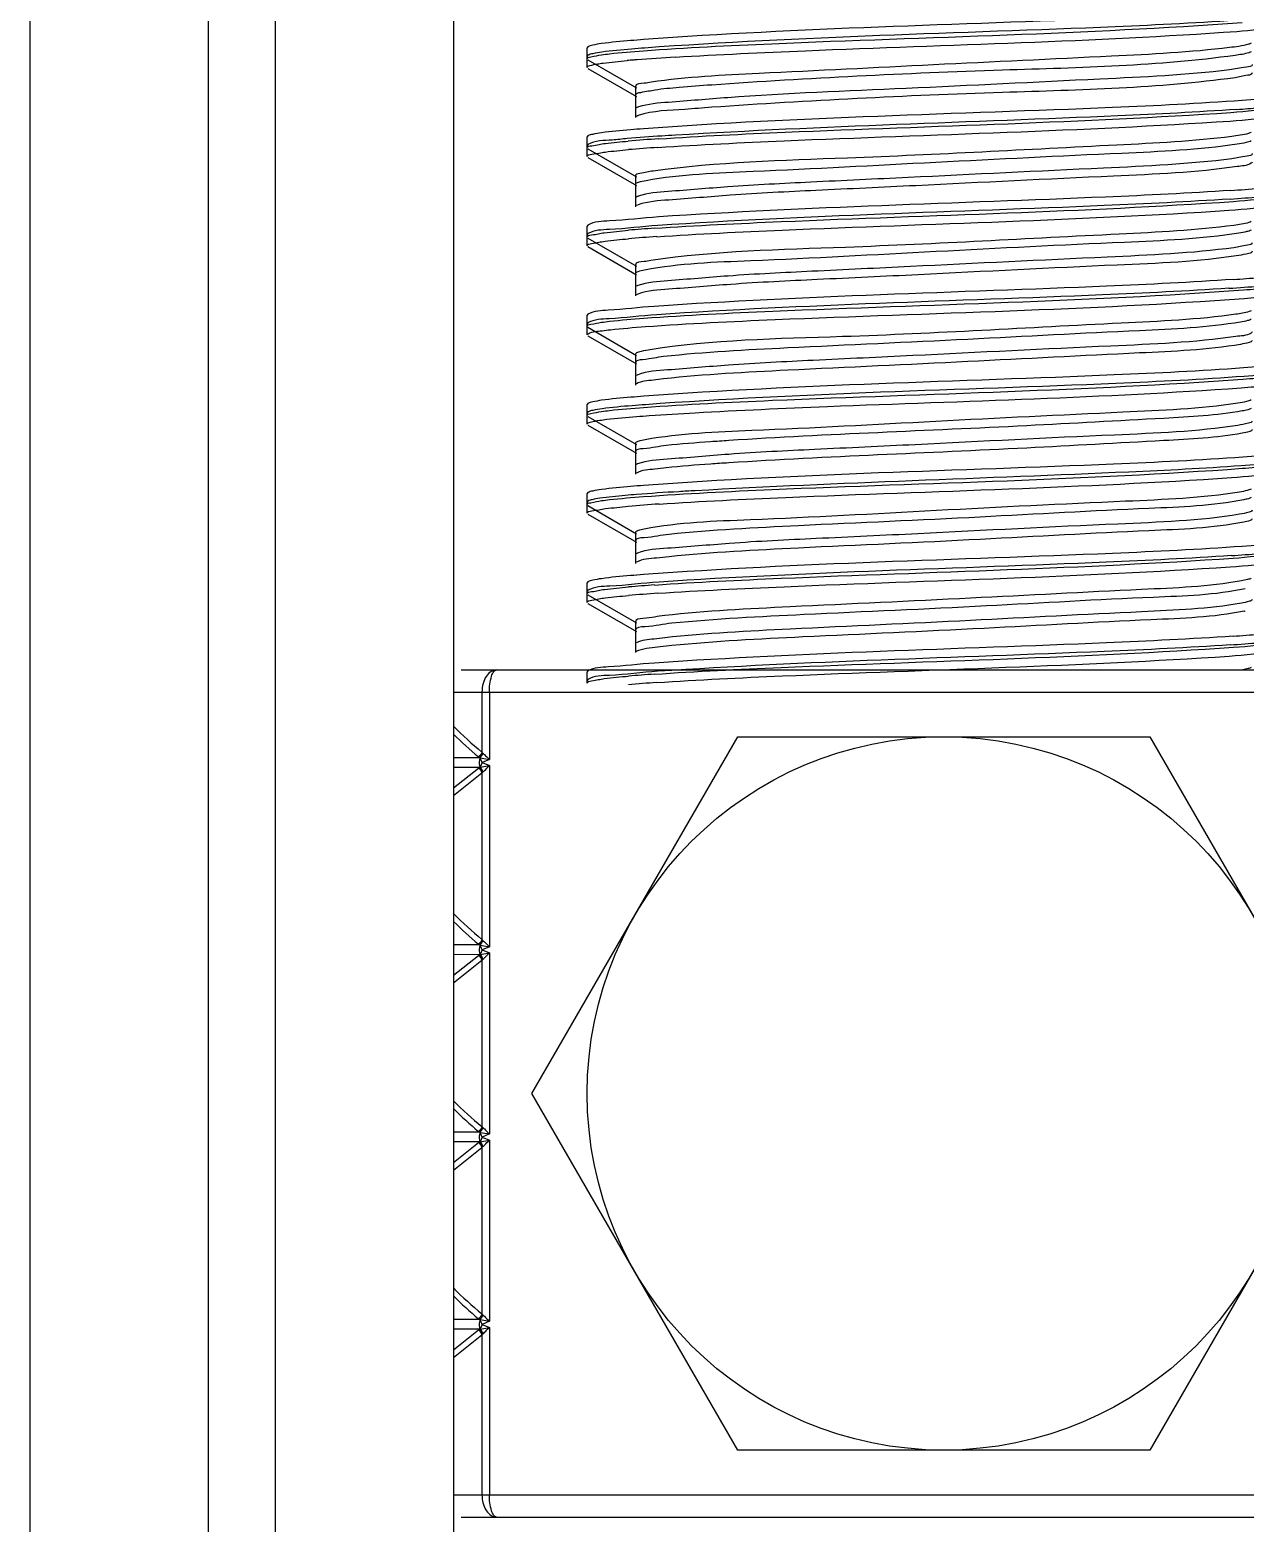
# Model space of a CAD drawing. Extents: x 27938 to 1507990, y 110129 to 923079.
# Drawn here: x 461348 to 461672.6, y 345674 to 346072.8 of the extents above; entities that cross this region are included whole.
import ezdxf

# ---------------------------------------------------------------- set-up
doc = ezdxf.new("R2010")
doc.units = 0
doc.header["$LTSCALE"] = 1000
doc.header["$MEASUREMENT"] = 0

msp = doc.modelspace()

# ---------------------------------------------------------------- linework, layer by layer
at = {"linetype": 'Continuous'}
for p, q in [((461347.99, 346328.15), (461347.99, 341587.12)), ((461395.62, 346328.15), (461395.62, 341587.12)), ((461413.48, 346328.15), (461413.48, 341587.12)), ((461461.1, 346328.15), (461461.1, 341587.12)), ((461497.05, 346068.31), (461496.82, 346068.05)), ((461496.82, 346065.07), (461496.82, 346068.05)), ((461496.82, 346065.07), (461496.82, 346068.05)), ((461497.05, 346066.03), (461496.82, 346065.77)), ((461496.82, 346062.79), (461496.82, 346065.77)), ((461496.82, 346062.79), (461496.82, 346065.77)), ((461497.05, 346064.81), (461509.97, 346057.33)), ((461497.05, 346062.53), (461509.97, 346055.05)), ((461509.71, 346057.63), (461509.71, 346051.68)), ((461509.71, 346055.35), (461509.71, 346049.4)), ((461497.05, 346044.5), (461496.82, 346044.23)), ((461496.82, 346041.26), (461496.82, 346044.23)), ((461496.82, 346041.26), (461496.82, 346044.23)), ((461497.05, 346042.22), (461496.82, 346041.96)), ((461496.82, 346038.98), (461496.82, 346041.96)), ((461496.82, 346038.98), (461496.82, 346041.96)), ((461497.05, 346041), (461509.97, 346033.52)), ((461497.05, 346038.72), (461509.97, 346031.24)), ((461509.71, 346033.82), (461509.71, 346027.86)), ((461509.71, 346031.54), (461509.71, 346025.58)), ((461510.44, 346026.09), (461509.97, 346025.89)), ((461497.05, 346020.68), (461496.82, 346020.42)), ((461496.82, 346017.45), (461496.82, 346020.42)), ((461496.82, 346017.45), (461496.82, 346020.42)), ((461497.05, 346018.4), (461496.82, 346018.14)), ((461496.82, 346015.17), (461496.82, 346018.14)), ((461496.82, 346015.17), (461496.82, 346018.14)), ((461497.05, 346017.18), (461509.97, 346009.7)), ((461497.05, 346014.91), (461509.97, 346007.42)), ((461509.71, 346010), (461509.71, 346004.05)), ((461509.71, 346007.73), (461509.71, 346001.77)), ((461510.4, 346004.54), (461509.97, 346004.35)), ((461510.39, 346002.26), (461509.97, 346002.07)), ((461497.05, 345996.87), (461496.82, 345996.61)), ((461496.82, 345993.63), (461496.82, 345996.61)), ((461496.82, 345993.63), (461496.82, 345996.61)), ((461497.05, 345994.59), (461496.82, 345994.33)), ((461496.82, 345991.35), (461496.82, 345994.33)), ((461496.82, 345991.35), (461496.82, 345994.33)), ((461497.05, 345993.37), (461509.97, 345985.89)), ((461497.05, 345991.09), (461509.97, 345983.61)), ((461509.71, 345986.19), (461509.71, 345980.24)), ((461509.71, 345983.91), (461509.71, 345977.96)), ((461510.35, 345980.71), (461509.97, 345980.54)), ((461497.05, 345973.06), (461496.82, 345972.8)), ((461496.82, 345969.82), (461496.82, 345972.8)), ((461496.82, 345969.82), (461496.82, 345972.8)), ((461497.05, 345970.78), (461496.82, 345970.52)), ((461496.82, 345967.54), (461496.82, 345970.52)), ((461496.82, 345967.54), (461496.82, 345970.52)), ((461497.05, 345969.56), (461509.97, 345962.08)), ((461497.05, 345967.28), (461509.97, 345959.8)), ((461509.71, 345962.38), (461509.71, 345956.43)), ((461509.71, 345960.1), (461509.71, 345954.15)), ((461510.31, 345956.88), (461509.97, 345956.73)), ((461497.05, 345949.24), (461496.82, 345948.98)), ((461496.82, 345946.01), (461496.82, 345948.98)), ((461496.82, 345946.01), (461496.82, 345948.98)), ((461497.05, 345946.97), (461496.82, 345946.7)), ((461496.82, 345943.73), (461496.82, 345946.7)), ((461496.82, 345943.73), (461496.82, 345946.7)), ((461497.05, 345945.75), (461509.97, 345938.26)), ((461497.05, 345943.47), (461509.97, 345935.99)), ((461509.71, 345938.57), (461509.71, 345932.61)), ((461509.71, 345936.29), (461509.71, 345930.33)), ((461510.28, 345933.06), (461509.97, 345932.91)), ((461497.05, 345925.43), (461496.82, 345925.17)), ((461496.82, 345922.19), (461496.82, 345925.17)), ((461496.82, 345922.19), (461496.82, 345925.17)), ((461497.05, 345923.15), (461496.82, 345922.89)), ((461496.82, 345919.92), (461496.82, 345922.89)), ((461496.82, 345919.92), (461496.82, 345922.89)), ((461497.05, 345921.93), (461509.97, 345914.45)), ((461497.05, 345919.65), (461509.97, 345912.17)), ((461509.71, 345914.75), (461509.71, 345908.8)), ((461509.71, 345912.47), (461509.71, 345906.52)), ((461463.19, 345901.89), (461720.96, 345901.89)), ((461497.05, 345901.62), (461496.82, 345901.36)), ((461496.82, 345898.38), (461496.82, 345901.36)), ((461496.82, 345898.38), (461496.82, 345901.36)), ((461497.05, 345899.34), (461496.82, 345899.08)), ((461461.1, 345895.94), (461723.05, 345895.94)), ((461468.73, 345895.94), (461468.73, 345879.94)), ((461470.71, 345895.94), (461470.71, 345877.98)), ((461482.09, 345788.78), (461537.08, 345884.03)), ((461537.08, 345884.03), (461647.07, 345884.03)), ((461647.07, 345884.03), (461702.06, 345788.78)), ((461468.9, 345879.75), (461468.73, 345879.94)), ((461468.97, 345879.68), (461468.9, 345879.75)), ((461468.1, 345878.45), (461461.1, 345878.45)), ((461468.06, 345875.84), (461461.1, 345875.86)), ((461461.1, 345870.36), (461467.82, 345875.67)), ((461468.06, 345875.84), (461468.22, 345875.87)), ((461468.22, 345878.42), (461468.1, 345878.45)), ((461468.22, 345875.87), (461468.26, 345875.89)), ((461468.26, 345878.4), (461470.71, 345877.98)), ((461468.81, 345877.15), (461468.26, 345875.89)), ((461468.26, 345875.89), (461470.71, 345876.32)), ((461470.71, 345877.98), (461468.81, 345877.15)), ((461468.81, 345877.15), (461470.71, 345876.32)), ((461470.71, 345876.32), (461470.71, 345827.97)), ((461461.1, 345868.33), (461468.73, 345874.36)), ((461468.73, 345874.36), (461468.87, 345874.52)), ((461468.73, 345874.36), (461468.73, 345829.93)), ((461468.87, 345874.52), (461468.95, 345874.6)), ((461468.95, 345874.6), (461469, 345874.64)), ((461468.1, 345828.44), (461461.1, 345828.44)), ((461468.22, 345828.41), (461468.1, 345828.44)), ((461468.26, 345828.39), (461470.71, 345827.97)), ((461468.9, 345829.74), (461468.73, 345829.93)), ((461470.71, 345827.97), (461468.81, 345827.14)), ((461468.97, 345829.67), (461468.9, 345829.74)), ((461468.06, 345825.83), (461461.1, 345825.85)), ((461461.1, 345820.36), (461467.82, 345825.66)), ((461461.1, 345818.32), (461468.73, 345824.35)), ((461468.06, 345825.83), (461468.22, 345825.86)), ((461468.22, 345825.86), (461468.26, 345825.89)), ((461468.81, 345827.14), (461468.26, 345825.89)), ((461468.26, 345825.89), (461470.71, 345826.31)), ((461468.73, 345824.35), (461468.87, 345824.52)), ((461468.73, 345824.35), (461468.73, 345779.92)), ((461468.81, 345827.14), (461470.71, 345826.31)), ((461468.87, 345824.52), (461468.95, 345824.59)), ((461468.95, 345824.59), (461469, 345824.63)), ((461470.71, 345826.31), (461470.71, 345777.97)), ((461537.08, 345693.53), (461482.09, 345788.78)), ((461702.06, 345788.78), (461647.07, 345693.53)), ((461468.9, 345779.73), (461468.73, 345779.92)), ((461468.97, 345779.66), (461468.9, 345779.73)), ((461468.1, 345778.43), (461461.1, 345778.43)), ((461468.06, 345775.82), (461461.1, 345775.84)), ((461461.1, 345770.35), (461467.82, 345775.66)), ((461468.06, 345775.82), (461468.22, 345775.86)), ((461468.22, 345778.4), (461468.1, 345778.43)), ((461468.22, 345775.86), (461468.26, 345775.88)), ((461468.26, 345778.39), (461470.71, 345777.97)), ((461468.81, 345777.13), (461468.26, 345775.88)), ((461468.26, 345775.88), (461470.71, 345776.3)), ((461470.71, 345777.97), (461468.81, 345777.13)), ((461468.81, 345777.13), (461470.71, 345776.3)), ((461470.71, 345776.3), (461470.71, 345727.96)), ((461461.1, 345768.31), (461468.73, 345774.35)), ((461468.73, 345774.35), (461468.87, 345774.51)), ((461468.73, 345774.35), (461468.73, 345729.92)), ((461468.87, 345774.51), (461468.95, 345774.58)), ((461468.95, 345774.58), (461469, 345774.63)), ((461468.1, 345728.43), (461461.1, 345728.43)), ((461468.22, 345728.4), (461468.1, 345728.43)), ((461468.26, 345728.38), (461470.71, 345727.96)), ((461468.9, 345729.73), (461468.73, 345729.92)), ((461470.71, 345727.96), (461468.81, 345727.12)), ((461468.97, 345729.66), (461468.9, 345729.73)), ((461468.06, 345725.81), (461461.1, 345725.84)), ((461461.1, 345720.34), (461467.82, 345725.65)), ((461461.1, 345718.31), (461468.73, 345724.34)), ((461468.06, 345725.81), (461468.22, 345725.85)), ((461468.22, 345725.85), (461468.26, 345725.87)), ((461468.81, 345727.12), (461468.26, 345725.87)), ((461468.26, 345725.87), (461470.71, 345726.3)), ((461468.73, 345724.34), (461468.87, 345724.5)), ((461468.73, 345724.34), (461468.73, 345681.62)), ((461468.81, 345727.12), (461470.71, 345726.3)), ((461468.87, 345724.5), (461468.95, 345724.58)), ((461468.95, 345724.58), (461469, 345724.62)), ((461470.71, 345726.3), (461470.71, 345681.62)), ((461647.07, 345693.53), (461537.08, 345693.53)), ((461461.1, 345681.62), (461723.05, 345681.62)), ((461463.19, 345675.67), (461720.96, 345675.67))]:
    msp.add_line(p, q, dxfattribs=at)
msp.add_circle((461592.08, 345788.78), 95.25, dxfattribs=at)
for centre, radius, start, end in [((461532.88, 345770.66), 295.04, 94.6411, 94.9251), ((461537.32, 345716.14), 349.74, 94.4537, 94.6434), ((461555.13, 345478.17), 588.37, 93.38519, 94.38326), ((461643.29, 346443.68), 393.05, 273.9462, 274.8034), ((461543.69, 345615.83), 428.77, 93.7117, 94.7991), ((461543.42, 345616.95), 425.36, 93.7331, 94.7996), ((461640.89, 346450.02), 423.29, 273.7455, 274.8005), ((461641.17, 346448.81), 419.79, 273.7678, 274.801), ((461542.09, 345612.24), 408.49, 93.8394, 94.8036), ((461543, 345598.45), 420.04, 93.7667, 94.8004), ((461642.1, 346413.27), 408.03, 273.8422, 274.8038), ((461640.49, 346431.24), 428.35, 273.7137, 274.7998), ((461543.84, 345516.44), 430.63, 93.7001, 94.7988), ((461641.33, 346349.28), 417.79, 273.7805, 274.8013), ((461542.19, 345515.78), 409.7, 93.8313, 94.8034), ((461543.44, 345497.71), 425.53, 93.732, 94.7995), ((461668.17, 345937.89), 20.74, 281.4024, 282.1895), ((461641.99, 346319.34), 409.36, 273.8319, 274.8049), ((461640.9, 346330.78), 423.12, 273.7466, 274.8005), ((461542.09, 345493.12), 408.54, 93.839, 94.8036), ((461543.02, 345479.2), 420.21, 93.7656, 94.8004), ((461534.66, 345960.39), 104.01, 224.9882, 230.6634), ((461535.15, 345959.43), 105.17, 225.2411, 230.1872), ((461469, 345880.06), 1.85, 230.2237, 240.9585), ((461468.97, 345874.21), 1.86, 119.1442, 128.3025), ((461534.66, 345910.38), 104.01, 224.9882, 230.6634), ((461535.15, 345909.42), 105.17, 225.2411, 230.1872), ((461469, 345830.06), 1.85, 230.2237, 240.9585), ((461468.97, 345824.2), 1.86, 119.1442, 128.3025), ((461534.66, 345860.37), 104.01, 224.9882, 230.6634), ((461535.15, 345859.41), 105.17, 225.2411, 230.1872), ((461469, 345780.05), 1.85, 230.2237, 240.9585), ((461468.97, 345774.19), 1.86, 119.1442, 128.3025), ((461534.66, 345810.37), 104.01, 224.9882, 230.6634), ((461535.15, 345809.4), 105.17, 225.2411, 230.1872), ((461469, 345730.04), 1.85, 230.2237, 240.9585), ((461468.97, 345724.19), 1.86, 119.1442, 128.3025)]:
    msp.add_arc(centre, radius, start, end, dxfattribs=at)
for points, knots in [([(461511.84, 346067.23), (461523.26, 346068.07), (461576.57, 346070.67), (461629.96, 346071.74), (461671.77, 346074.78)], [0, 0, 0, 0, 0.214461, 1, 1, 1, 1]), ([(461671.97, 346077.77), (461660.47, 346076.93), (461607.11, 346074.33), (461553.68, 346073.29), (461511.91, 346070.21)], [0, 0, 0, 0, 0.215909, 1, 1, 1, 1]), ([(461672.25, 346075.51), (461660.8, 346074.67), (461607.44, 346072.07), (461554.01, 346071.01), (461512.18, 346067.95)], [0, 0, 0, 0, 0.214858, 1, 1, 1, 1]), ([(461520.39, 346065.52), (461531.98, 346066.22), (461581.96, 346068.55), (461632, 346069.72), (461670.34, 346072.4)], [0, 0, 0, 0, 0.231984, 1, 1, 1, 1]), ([(461670.34, 346072.4), (461674.21, 346072.67), (461679.66, 346073.42), (461685.58, 346073.57), (461687.1, 346074.44)], [0, 0, 0, 0, 0.689218, 1, 1, 1, 1]), ([(461500.67, 346069.13), (461499.88, 346069.02), (461498.67, 346068.81), (461497.43, 346068.53), (461497.05, 346068.31)], [0, 0, 0, 0, 0.64291, 1, 1, 1, 1]), ([(461500.76, 346066.86), (461499.95, 346066.75), (461498.71, 346066.53), (461497.44, 346066.26), (461497.05, 346066.03)], [0, 0, 0, 0, 0.643866, 1, 1, 1, 1]), ([(461500.65, 346066.15), (461501.36, 346066.25), (461505.08, 346066.71), (461508.82, 346067.01), (461511.84, 346067.23)], [0, 0, 0, 0, 0.191269, 1, 1, 1, 1]), ([(461511.91, 346070.21), (461510.75, 346070.12), (461507, 346069.83), (461503.25, 346069.49), (461500.67, 346069.13)], [0, 0, 0, 0, 0.307541, 1, 1, 1, 1]), ([(461512.18, 346067.95), (461511.01, 346067.87), (461507.2, 346067.57), (461503.38, 346067.23), (461500.76, 346066.86)], [0, 0, 0, 0, 0.307247, 1, 1, 1, 1]), ([(461668.36, 346068.07), (461657.92, 346066.8), (461631.53, 346065.49), (461589.64, 346063.5), (461548.65, 346061.4), (461523.43, 346060.24), (461513.88, 346058.84)], [0, 0, 0, 0, 0.203871, 0.511633, 0.812997, 1, 1, 1, 1]), ([(461674.18, 346069.23), (461673.95, 346069.1), (461672.04, 346068.49), (461670.06, 346068.28), (461668.36, 346068.07)], [0, 0, 0, 0, 0.134595, 1, 1, 1, 1]), ([(461674.18, 346066.96), (461673.99, 346066.85), (461672.59, 346066.35), (461671.11, 346066.16), (461669.86, 346065.99)], [0, 0, 0, 0, 0.14301, 1, 1, 1, 1]), ([(461496.82, 346065.07), (461496.82, 346065.44), (461498.7, 346065.76), (461499.69, 346066.01), (461500.65, 346066.15)], [0, 0, 0, 0, 0.274663, 1, 1, 1, 1]), ([(461496.82, 346062.79), (461496.82, 346063.07), (461498.11, 346063.41), (461498.86, 346063.59), (461499.55, 346063.7)], [0, 0, 0, 0, 0.282211, 1, 1, 1, 1]), ([(461499.55, 346063.7), (461500.05, 346063.79), (461502.71, 346064.17), (461505.39, 346064.42), (461507.55, 346064.61)], [0, 0, 0, 0, 0.190526, 1, 1, 1, 1]), ([(461669.86, 346065.99), (461649.32, 346063.11), (461602.52, 346062.21), (461555.96, 346059.88), (461530.09, 346058.08)], [0, 0, 0, 0, 0.444316, 1, 1, 1, 1]), ([(461674.44, 346063.58), (461674.44, 346063.02), (461671.38, 346062.73), (461669.88, 346062.3), (461668.36, 346062.12)], [0, 0, 0, 0, 0.270092, 1, 1, 1, 1]), ([(461513.88, 346058.84), (461513.27, 346058.75), (461512.1, 346058.42), (461509.72, 346058.47), (461509.71, 346057.63)], [0, 0, 0, 0, 0.421419, 1, 1, 1, 1]), ([(461668.36, 346062.12), (461656.89, 346060.72), (461628.03, 346059.41), (461583.4, 346057.12), (461544.88, 346055.65), (461521.18, 346053.62), (461513.1, 346053.05), (461510.53, 346052.21)], [0, 0, 0, 0, 0.21928, 0.546995, 0.848437, 0.948667, 1, 1, 1, 1]), ([(461669.86, 346060.03), (461649.32, 346057.16), (461602.52, 346056.26), (461555.96, 346053.93), (461530.09, 346052.12)], [0, 0, 0, 0, 0.444316, 1, 1, 1, 1]), ([(461674.44, 346061.3), (461674.44, 346060.86), (461672.19, 346060.5), (461671.01, 346060.2), (461669.86, 346060.03)], [0, 0, 0, 0, 0.274738, 1, 1, 1, 1]), ([(461530.09, 346058.08), (461527.2, 346057.87), (461522.28, 346057.47), (461515.51, 346056.91), (461512.31, 346056.19), (461509.71, 346055.85), (461509.71, 346055.35)], [0, 0, 0, 0, 0.421295, 0.734581, 0.927904, 1, 1, 1, 1]), ([(461683.35, 346055.04), (461682.61, 346054.94), (461678.76, 346054.47), (461674.9, 346054.17), (461671.77, 346053.94)], [0, 0, 0, 0, 0.191495, 1, 1, 1, 1]), ([(461510.53, 346052.21), (461510.42, 346052.18), (461510.24, 346052.11), (461510.05, 346052.02), (461509.98, 346051.98)], [0, 0, 0, 0, 0.558418, 1, 1, 1, 1]), ([(461530.09, 346052.12), (461527.69, 346051.95), (461521.18, 346051.33), (461514.44, 346051.25), (461510.49, 346049.92)], [0, 0, 0, 0, 0.365224, 1, 1, 1, 1]), ([(461671.77, 346053.94), (461660.25, 346053.11), (461606.94, 346050.51), (461553.55, 346049.47), (461511.84, 346046.39)], [0, 0, 0, 0, 0.216509, 1, 1, 1, 1]), ([(461515.93, 346043.7), (461527.19, 346044.45), (461578.13, 346046.89), (461629.13, 346048.1), (461668.75, 346050.76)], [0, 0, 0, 0, 0.221183, 1, 1, 1, 1]), ([(461670.34, 346051.56), (461659.77, 346050.83), (461609.79, 346048.39), (461559.76, 346047.06), (461520.39, 346044.68)], [0, 0, 0, 0, 0.211795, 1, 1, 1, 1]), ([(461668.54, 346048.46), (461672.84, 346048.75), (461678.86, 346049.59), (461685.43, 346049.67), (461687.1, 346050.63)], [0, 0, 0, 0, 0.691069, 1, 1, 1, 1]), ([(461668.75, 346050.76), (461673, 346051.04), (461678.95, 346051.87), (461685.45, 346051.96), (461687.1, 346052.9)], [0, 0, 0, 0, 0.690867, 1, 1, 1, 1]), ([(461510.49, 346049.92), (461510.39, 346049.88), (461510.21, 346049.82), (461510.04, 346049.74), (461509.97, 346049.7)], [0, 0, 0, 0, 0.555805, 1, 1, 1, 1]), ([(461515.73, 346041.41), (461526.95, 346042.16), (461577.88, 346044.6), (461628.88, 346045.82), (461668.54, 346048.46)], [0, 0, 0, 0, 0.220503, 1, 1, 1, 1]), ([(461500.65, 346045.31), (461499.87, 346045.2), (461498.66, 346044.99), (461497.43, 346044.72), (461497.05, 346044.5)], [0, 0, 0, 0, 0.642729, 1, 1, 1, 1]), ([(461507.55, 346043.77), (461506.2, 346043.66), (461502.74, 346043.19), (461498.94, 346043.31), (461497.05, 346042.22)], [0, 0, 0, 0, 0.383253, 1, 1, 1, 1]), ([(461511.84, 346046.39), (461510.69, 346046.31), (461506.96, 346046.01), (461503.22, 346045.68), (461500.65, 346045.31)], [0, 0, 0, 0, 0.307562, 1, 1, 1, 1]), ([(461520.39, 346044.68), (461519.18, 346044.61), (461514.9, 346044.34), (461510.62, 346044.04), (461507.55, 346043.77)], [0, 0, 0, 0, 0.281872, 1, 1, 1, 1]), ([(461668.97, 346044.33), (461658.79, 346043.03), (461624.51, 346041.4), (461573.06, 346038.5), (461531.6, 346037.48), (461514.42, 346035.1)], [0, 0, 0, 0, 0.198812, 0.663944, 1, 1, 1, 1]), ([(461674.18, 346045.42), (461673.96, 346045.3), (461672.26, 346044.73), (461670.49, 346044.53), (461668.97, 346044.33)], [0, 0, 0, 0, 0.137672, 1, 1, 1, 1]), ([(461674.17, 346043.14), (461673.77, 346042.91), (461672.48, 346042.6), (461671.21, 346042.37), (461670.39, 346042.25)], [0, 0, 0, 0, 0.361214, 1, 1, 1, 1]), ([(461496.82, 346041.26), (461496.82, 346041.72), (461499.26, 346041.99), (461500.48, 346042.32), (461501.71, 346042.48)], [0, 0, 0, 0, 0.27058, 1, 1, 1, 1]), ([(461496.82, 346038.98), (461496.82, 346039.43), (461499.24, 346039.71), (461500.45, 346040.04), (461501.67, 346040.19)], [0, 0, 0, 0, 0.270704, 1, 1, 1, 1]), ([(461670.39, 346042.25), (461660.2, 346040.74), (461633.29, 346039.57), (461590.21, 346037.45), (461547.9, 346035.15), (461521.96, 346034.2), (461512.55, 346032.53)], [0, 0, 0, 0, 0.195338, 0.50968, 0.818636, 1, 1, 1, 1]), ([(461674.44, 346039.77), (461674.44, 346039.25), (461671.71, 346038.93), (461670.34, 346038.56), (461668.97, 346038.38)], [0, 0, 0, 0, 0.271698, 1, 1, 1, 1]), ([(461514.42, 346035.1), (461513.24, 346034.94), (461512.03, 346034.63), (461509.71, 346034.27), (461509.71, 346033.82)], [0, 0, 0, 0, 0.725745, 1, 1, 1, 1]), ([(461670.39, 346036.3), (461659.47, 346034.68), (461630.76, 346033.53), (461593.27, 346031.59), (461559.18, 346029.98), (461537.13, 346028.92), (461521.41, 346027.51), (461513.04, 346026.99), (461510.44, 346026.09)], [0, 0, 0, 0, 0.206553, 0.536269, 0.702877, 0.845559, 0.948364, 1, 1, 1, 1]), ([(461668.97, 346038.38), (461657.62, 346036.92), (461628.75, 346035.63), (461591.27, 346033.79), (461557.84, 346032.19), (461536.42, 346031.15), (461521.14, 346029.78), (461513.01, 346029.25), (461510.46, 346028.37)], [0, 0, 0, 0, 0.216147, 0.544888, 0.708735, 0.848475, 0.949101, 1, 1, 1, 1]), ([(461674.44, 346037.49), (461674.44, 346037.36), (461673.04, 346036.4), (461671.67, 346036.49), (461670.39, 346036.3)], [0, 0, 0, 0, 0.091796, 1, 1, 1, 1]), ([(461512.55, 346032.53), (461511.83, 346032.41), (461511.04, 346032.22), (461509.71, 346031.83), (461509.71, 346031.54)], [0, 0, 0, 0, 0.714864, 1, 1, 1, 1]), ([(461510.46, 346028.37), (461510.37, 346028.34), (461510.2, 346028.28), (461510.04, 346028.2), (461509.98, 346028.17)], [0, 0, 0, 0, 0.553679, 1, 1, 1, 1]), ([(461514.74, 346019.81), (461526.02, 346020.58), (461577.59, 346023.06), (461629.22, 346024.25), (461669.44, 346026.99)], [0, 0, 0, 0, 0.219129, 1, 1, 1, 1]), ([(461668.54, 346027.63), (461657.34, 346026.88), (461606.41, 346024.44), (461555.41, 346023.21), (461515.73, 346020.57)], [0, 0, 0, 0, 0.220112, 1, 1, 1, 1]), ([(461668.75, 346029.92), (461657.59, 346029.17), (461606.65, 346026.73), (461555.65, 346025.49), (461515.93, 346022.86)], [0, 0, 0, 0, 0.219427, 1, 1, 1, 1]), ([(461668.24, 346024.63), (461672.61, 346024.92), (461678.72, 346025.77), (461685.4, 346025.84), (461687.1, 346026.81)], [0, 0, 0, 0, 0.691359, 1, 1, 1, 1]), ([(461669.44, 346026.99), (461673.53, 346027.27), (461679.26, 346028.06), (461685.5, 346028.18), (461687.1, 346029.09)], [0, 0, 0, 0, 0.690197, 1, 1, 1, 1]), ([(461515.93, 346022.86), (461511.56, 346022.58), (461505.43, 346021.73), (461498.75, 346021.66), (461497.05, 346020.68)], [0, 0, 0, 0, 0.691388, 1, 1, 1, 1]), ([(461515.41, 346017.57), (461526.58, 346018.32), (461577.52, 346020.77), (461628.52, 346022), (461668.24, 346024.63)], [0, 0, 0, 0, 0.21947, 1, 1, 1, 1]), ([(461515.73, 346020.57), (461511.4, 346020.28), (461505.34, 346019.45), (461498.73, 346019.37), (461497.05, 346018.4)], [0, 0, 0, 0, 0.691194, 1, 1, 1, 1]), ([(461669.55, 346020.6), (461659.4, 346019.22), (461624.76, 346017.65), (461572.94, 346014.6), (461531.03, 346013.74), (461513.84, 346011.21)], [0, 0, 0, 0, 0.196859, 0.665778, 1, 1, 1, 1]), ([(461674.18, 346021.61), (461673.98, 346021.5), (461672.48, 346020.97), (461670.9, 346020.78), (461669.55, 346020.6)], [0, 0, 0, 0, 0.140996, 1, 1, 1, 1]), ([(461674.17, 346019.33), (461673.81, 346019.12), (461672.7, 346018.84), (461671.59, 346018.63), (461670.88, 346018.51)], [0, 0, 0, 0, 0.36678, 1, 1, 1, 1]), ([(461496.82, 346017.45), (461496.82, 346017.88), (461499.1, 346018.16), (461500.25, 346018.48), (461501.4, 346018.63)], [0, 0, 0, 0, 0.271578, 1, 1, 1, 1]), ([(461496.82, 346015.17), (461496.82, 346015.62), (461499.21, 346015.89), (461500.4, 346016.22), (461501.6, 346016.37)], [0, 0, 0, 0, 0.270922, 1, 1, 1, 1]), ([(461669.55, 346014.64), (461658.33, 346013.12), (461629.46, 346011.88), (461591.9, 346010), (461558.17, 346008.39), (461536.51, 346007.35), (461521.12, 346005.95), (461512.94, 346005.44), (461510.4, 346004.54)], [0, 0, 0, 0, 0.212866, 0.542542, 0.70756, 0.848323, 0.949425, 1, 1, 1, 1]), ([(461670.88, 346018.51), (461660.78, 346016.91), (461633.71, 346015.82), (461590.27, 346013.65), (461547.62, 346011.26), (461521.5, 346010.43), (461512.17, 346008.65)], [0, 0, 0, 0, 0.192978, 0.509549, 0.82079, 1, 1, 1, 1]), ([(461674.44, 346015.96), (461674.44, 346015.49), (461672.02, 346015.14), (461670.78, 346014.81), (461669.55, 346014.64)], [0, 0, 0, 0, 0.273505, 1, 1, 1, 1]), ([(461513.84, 346011.21), (461513.24, 346011.12), (461512.07, 346010.79), (461509.71, 346010.84), (461509.71, 346010)], [0, 0, 0, 0, 0.421141, 1, 1, 1, 1]), ([(461670.88, 346012.56), (461660.13, 346010.86), (461631.46, 346009.8), (461593.94, 346007.8), (461559.56, 346006.18), (461537.28, 346005.13), (461521.43, 346003.68), (461512.99, 346003.19), (461510.39, 346002.26)], [0, 0, 0, 0, 0.202975, 0.533469, 0.701272, 0.84507, 0.948501, 1, 1, 1, 1]), ([(461674.44, 346013.68), (461674.43, 346013.33), (461672.73, 346012.93), (461671.78, 346012.7), (461670.88, 346012.56)], [0, 0, 0, 0, 0.279898, 1, 1, 1, 1]), ([(461512.17, 346008.65), (461511.55, 346008.53), (461510.84, 346008.37), (461509.71, 346007.98), (461509.71, 346007.73)], [0, 0, 0, 0, 0.71113, 1, 1, 1, 1]), ([(461511.96, 345995.8), (461523.42, 345996.64), (461576.81, 345999.25), (461630.28, 346000.3), (461672.11, 346003.37)], [0, 0, 0, 0, 0.215159, 1, 1, 1, 1]), ([(461669.44, 346006.16), (461658.16, 346005.39), (461606.59, 346002.9), (461554.96, 346001.71), (461514.74, 345998.97)], [0, 0, 0, 0, 0.219054, 1, 1, 1, 1]), ([(461668.24, 346003.8), (461656.98, 346003.05), (461606.04, 346000.61), (461555.04, 345999.4), (461515.41, 345996.74)], [0, 0, 0, 0, 0.221129, 1, 1, 1, 1]), ([(461672.11, 346003.37), (461673.27, 346003.45), (461677.05, 346003.75), (461680.84, 346004.09), (461683.44, 346004.45)], [0, 0, 0, 0, 0.307399, 1, 1, 1, 1]), ([(461514.74, 345998.97), (461510.64, 345998.69), (461504.9, 345997.9), (461498.65, 345997.79), (461497.05, 345996.87)], [0, 0, 0, 0, 0.690237, 1, 1, 1, 1]), ([(461512.39, 345993.55), (461523.91, 345994.39), (461577.22, 345996.98), (461630.61, 345998.03), (461672.31, 346001.1)], [0, 0, 0, 0, 0.216534, 1, 1, 1, 1]), ([(461672.31, 346001.1), (461673.46, 346001.19), (461677.2, 346001.48), (461680.93, 346001.82), (461683.5, 346002.18)], [0, 0, 0, 0, 0.307538, 1, 1, 1, 1]), ([(461496.82, 345993.63), (461496.82, 345994), (461498.72, 345994.32), (461499.71, 345994.58), (461500.68, 345994.71)], [0, 0, 0, 0, 0.27452, 1, 1, 1, 1]), ([(461515.41, 345996.74), (461511.16, 345996.45), (461505.2, 345995.63), (461498.71, 345995.54), (461497.05, 345994.59)], [0, 0, 0, 0, 0.690889, 1, 1, 1, 1]), ([(461500.68, 345994.71), (461501.4, 345994.82), (461505.14, 345995.28), (461508.91, 345995.57), (461511.96, 345995.8)], [0, 0, 0, 0, 0.191293, 1, 1, 1, 1]), ([(461670.1, 345996.86), (461659.95, 345995.41), (461624.83, 345993.9), (461572.62, 345990.63), (461530.24, 345990.06), (461513.12, 345987.29)], [0, 0, 0, 0, 0.19541, 0.669181, 1, 1, 1, 1]), ([(461671.35, 345994.78), (461662.43, 345993.27), (461638.04, 345992.25), (461597.76, 345990.05), (461555.38, 345988.13), (461528.26, 345986.76), (461517.25, 345985.55)], [0, 0, 0, 0, 0.175715, 0.472791, 0.784833, 1, 1, 1, 1]), ([(461674.18, 345997.8), (461674, 345997.7), (461672.67, 345997.22), (461671.28, 345997.03), (461670.1, 345996.86)], [0, 0, 0, 0, 0.144669, 1, 1, 1, 1]), ([(461674.17, 345995.52), (461673.86, 345995.34), (461672.9, 345995.07), (461671.95, 345994.88), (461671.35, 345994.78)], [0, 0, 0, 0, 0.372977, 1, 1, 1, 1]), ([(461496.82, 345991.35), (461496.82, 345991.48), (461498.25, 345992.37), (461499.55, 345992.28), (461500.81, 345992.45)], [0, 0, 0, 0, 0.088736, 1, 1, 1, 1]), ([(461500.81, 345992.45), (461501.55, 345992.56), (461505.4, 345993.02), (461509.26, 345993.32), (461512.39, 345993.55)], [0, 0, 0, 0, 0.191581, 1, 1, 1, 1]), ([(461670.1, 345990.91), (461659.03, 345989.32), (461630.17, 345988.14), (461592.55, 345986.22), (461558.53, 345984.6), (461536.63, 345983.56), (461521.12, 345982.12), (461512.88, 345981.64), (461510.35, 345980.71)], [0, 0, 0, 0, 0.209449, 0.539982, 0.706178, 0.848006, 0.949655, 1, 1, 1, 1]), ([(461674.44, 345992.14), (461674.44, 345992.01), (461672.91, 345991.01), (461671.47, 345991.11), (461670.1, 345990.91)], [0, 0, 0, 0, 0.09033, 1, 1, 1, 1]), ([(461513.12, 345987.29), (461512.26, 345987.15), (461511.34, 345986.92), (461509.71, 345986.53), (461509.71, 345986.19)], [0, 0, 0, 0, 0.719335, 1, 1, 1, 1]), ([(461671.35, 345988.82), (461662.43, 345987.31), (461638.04, 345986.3), (461597.76, 345984.1), (461555.38, 345982.18), (461528.26, 345980.81), (461517.25, 345979.59)], [0, 0, 0, 0, 0.175715, 0.472791, 0.784833, 1, 1, 1, 1]), ([(461674.44, 345989.87), (461674.43, 345989.55), (461672.98, 345989.16), (461672.13, 345988.96), (461671.35, 345988.82)], [0, 0, 0, 0, 0.283217, 1, 1, 1, 1]), ([(461517.25, 345985.55), (461515.37, 345985.34), (461513.56, 345984.79), (461509.71, 345984.6), (461509.71, 345983.91)], [0, 0, 0, 0, 0.732679, 1, 1, 1, 1]), ([(461683.44, 345983.62), (461682.72, 345983.51), (461678.95, 345983.06), (461675.17, 345982.76), (461672.11, 345982.53)], [0, 0, 0, 0, 0.191413, 1, 1, 1, 1]), ([(461517.25, 345979.59), (461516.34, 345979.49), (461513.93, 345979.13), (461511.32, 345979.04), (461509.97, 345978.26)], [0, 0, 0, 0, 0.371503, 1, 1, 1, 1]), ([(461511.91, 345971.98), (461523.35, 345972.83), (461576.71, 345975.43), (461630.15, 345976.49), (461671.98, 345979.54)], [0, 0, 0, 0, 0.214872, 1, 1, 1, 1]), ([(461672.11, 345982.53), (461660.62, 345981.69), (461607.24, 345979.09), (461553.77, 345978.04), (461511.96, 345974.96)], [0, 0, 0, 0, 0.215488, 1, 1, 1, 1]), ([(461672.31, 345980.27), (461660.9, 345979.42), (461607.59, 345976.82), (461554.2, 345975.75), (461512.39, 345972.71)], [0, 0, 0, 0, 0.214435, 1, 1, 1, 1]), ([(461671.98, 345979.54), (461673.15, 345979.63), (461676.96, 345979.93), (461680.77, 345980.27), (461683.4, 345980.63)], [0, 0, 0, 0, 0.307305, 1, 1, 1, 1]), ([(461683.5, 345981.35), (461682.79, 345981.25), (461679.07, 345980.79), (461675.33, 345980.49), (461672.31, 345980.27)], [0, 0, 0, 0, 0.191295, 1, 1, 1, 1]), ([(461511.96, 345974.96), (461510.8, 345974.88), (461507.03, 345974.58), (461503.27, 345974.24), (461500.68, 345973.88)], [0, 0, 0, 0, 0.307527, 1, 1, 1, 1]), ([(461525.66, 345970.57), (461537.44, 345971.22), (461586.03, 345973.44), (461634.69, 345974.58), (461671.45, 345977.23)], [0, 0, 0, 0, 0.242393, 1, 1, 1, 1]), ([(461671.45, 345977.23), (461672.66, 345977.32), (461676.61, 345977.62), (461680.56, 345977.96), (461683.28, 345978.34)], [0, 0, 0, 0, 0.307317, 1, 1, 1, 1]), ([(461496.82, 345969.82), (461496.82, 345970.19), (461498.71, 345970.51), (461499.7, 345970.76), (461500.67, 345970.9)], [0, 0, 0, 0, 0.274579, 1, 1, 1, 1]), ([(461500.68, 345973.88), (461499.89, 345973.77), (461498.68, 345973.56), (461497.44, 345973.28), (461497.05, 345973.06)], [0, 0, 0, 0, 0.643044, 1, 1, 1, 1]), ([(461500.81, 345971.62), (461499.99, 345971.5), (461498.73, 345971.29), (461497.45, 345971.01), (461497.05, 345970.78)], [0, 0, 0, 0, 0.644412, 1, 1, 1, 1]), ([(461500.67, 345970.9), (461501.38, 345971), (461505.12, 345971.46), (461508.87, 345971.76), (461511.91, 345971.98)], [0, 0, 0, 0, 0.191288, 1, 1, 1, 1]), ([(461512.39, 345972.71), (461511.2, 345972.63), (461507.33, 345972.33), (461503.47, 345971.99), (461500.81, 345971.62)], [0, 0, 0, 0, 0.307193, 1, 1, 1, 1]), ([(461670.61, 345973.12), (461660.45, 345971.57), (461633.46, 345970.44), (461590.2, 345968.29), (461547.74, 345965.95), (461521.73, 345965.06), (461512.35, 345963.34)], [0, 0, 0, 0, 0.194375, 0.509802, 0.819766, 1, 1, 1, 1]), ([(461671.78, 345971.04), (461664.88, 345969.78), (461645.6, 345968.83), (461599.94, 345966.15), (461561.15, 345964.83), (461534.65, 345963.13)], [0, 0, 0, 0, 0.153234, 0.420019, 1, 1, 1, 1]), ([(461674.17, 345973.98), (461673.79, 345973.76), (461672.58, 345973.46), (461671.38, 345973.24), (461670.61, 345973.12)], [0, 0, 0, 0, 0.363608, 1, 1, 1, 1]), ([(461674.17, 345971.7), (461673.9, 345971.55), (461673.1, 345971.3), (461672.29, 345971.13), (461671.78, 345971.04)], [0, 0, 0, 0, 0.37991, 1, 1, 1, 1]), ([(461496.82, 345967.54), (461496.82, 345967.87), (461498.45, 345968.2), (461499.34, 345968.42), (461500.18, 345968.55)], [0, 0, 0, 0, 0.277366, 1, 1, 1, 1]), ([(461500.18, 345968.55), (461500.81, 345968.65), (461504.08, 345969.07), (461507.37, 345969.35), (461510.03, 345969.56)], [0, 0, 0, 0, 0.190886, 1, 1, 1, 1]), ([(461510.03, 345969.56), (461511.16, 345969.65), (461516.37, 345970.03), (461521.59, 345970.34), (461525.66, 345970.57)], [0, 0, 0, 0, 0.218088, 1, 1, 1, 1]), ([(461670.61, 345967.17), (461659.71, 345965.51), (461630.88, 345964.4), (461593.22, 345962.43), (461558.91, 345960.8), (461536.78, 345959.76), (461521.14, 345958.29), (461512.83, 345957.84), (461510.31, 345956.88)], [0, 0, 0, 0, 0.205905, 0.537229, 0.704613, 0.847545, 0.949803, 1, 1, 1, 1]), ([(461674.44, 345968.33), (461674.43, 345967.96), (461672.59, 345967.57), (461671.57, 345967.32), (461670.61, 345967.17)], [0, 0, 0, 0, 0.278286, 1, 1, 1, 1]), ([(461512.35, 345963.34), (461511.69, 345963.22), (461510.94, 345963.05), (461509.71, 345962.65), (461509.71, 345962.38)], [0, 0, 0, 0, 0.713092, 1, 1, 1, 1]), ([(461534.65, 345963.13), (461533.02, 345963.02), (461527.45, 345962.65), (461521.88, 345962.22), (461517.96, 345961.81)], [0, 0, 0, 0, 0.293033, 1, 1, 1, 1]), ([(461671.78, 345965.09), (461664.88, 345963.83), (461645.6, 345962.88), (461599.94, 345960.2), (461561.15, 345958.88), (461534.65, 345957.18)], [0, 0, 0, 0, 0.153234, 0.420019, 1, 1, 1, 1]), ([(461674.44, 345966.05), (461674.43, 345965.78), (461673.21, 345965.38), (461672.45, 345965.21), (461671.78, 345965.09)], [0, 0, 0, 0, 0.287204, 1, 1, 1, 1]), ([(461517.96, 345961.81), (461515.9, 345961.59), (461513.94, 345960.98), (461509.71, 345960.85), (461509.72, 345960.1)], [0, 0, 0, 0, 0.734101, 1, 1, 1, 1]), ([(461683.4, 345959.8), (461682.67, 345959.7), (461678.88, 345959.23), (461675.06, 345958.93), (461671.98, 345958.71)], [0, 0, 0, 0, 0.19149, 1, 1, 1, 1]), ([(461517.96, 345955.86), (461516.95, 345955.75), (461514.31, 345955.36), (461511.44, 345955.3), (461509.97, 345954.45)], [0, 0, 0, 0, 0.374132, 1, 1, 1, 1]), ([(461511.85, 345948.16), (461523.26, 345949.01), (461576.58, 345951.61), (461629.96, 345952.68), (461671.78, 345955.72)], [0, 0, 0, 0, 0.214475, 1, 1, 1, 1]), ([(461671.98, 345958.71), (461660.47, 345957.87), (461607.12, 345955.27), (461553.68, 345954.22), (461511.91, 345951.15)], [0, 0, 0, 0, 0.215892, 1, 1, 1, 1]), ([(461534.65, 345957.18), (461533.02, 345957.07), (461527.45, 345956.7), (461521.88, 345956.27), (461517.96, 345955.86)], [0, 0, 0, 0, 0.293033, 1, 1, 1, 1]), ([(461671.45, 345956.39), (461661.49, 345955.67), (461612.89, 345953.26), (461564.26, 345951.88), (461525.66, 345949.73)], [0, 0, 0, 0, 0.205332, 1, 1, 1, 1]), ([(461668.87, 345953.24), (461673.09, 345953.52), (461679.01, 345954.34), (461685.46, 345954.43), (461687.1, 345955.37)], [0, 0, 0, 0, 0.690751, 1, 1, 1, 1]), ([(461683.28, 345957.5), (461682.52, 345957.4), (461678.59, 345956.93), (461674.64, 345956.62), (461671.45, 345956.39)], [0, 0, 0, 0, 0.191433, 1, 1, 1, 1]), ([(461671.78, 345955.72), (461672.97, 345955.8), (461676.83, 345956.1), (461680.69, 345956.44), (461683.35, 345956.81)], [0, 0, 0, 0, 0.307276, 1, 1, 1, 1]), ([(461511.91, 345951.15), (461510.75, 345951.06), (461507, 345950.77), (461503.25, 345950.43), (461500.67, 345950.06)], [0, 0, 0, 0, 0.307543, 1, 1, 1, 1]), ([(461516.05, 345946.18), (461527.32, 345946.92), (461578.26, 345949.36), (461629.26, 345950.57), (461668.87, 345953.24)], [0, 0, 0, 0, 0.221562, 1, 1, 1, 1]), ([(461496.82, 345946.01), (461496.82, 345946.38), (461498.7, 345946.69), (461499.69, 345946.95), (461500.65, 345947.09)], [0, 0, 0, 0, 0.27466, 1, 1, 1, 1]), ([(461500.67, 345950.06), (461499.88, 345949.95), (461498.67, 345949.74), (461497.43, 345949.47), (461497.05, 345949.24)], [0, 0, 0, 0, 0.642912, 1, 1, 1, 1]), ([(461500.18, 345947.71), (461499.51, 345947.61), (461498.46, 345947.42), (461497.39, 345947.16), (461497.05, 345946.97)], [0, 0, 0, 0, 0.637141, 1, 1, 1, 1]), ([(461510.03, 345948.72), (461509.02, 345948.64), (461505.73, 345948.37), (461502.44, 345948.06), (461500.18, 345947.71)], [0, 0, 0, 0, 0.308217, 1, 1, 1, 1]), ([(461500.65, 345947.09), (461501.36, 345947.19), (461505.08, 345947.64), (461508.82, 345947.94), (461511.85, 345948.16)], [0, 0, 0, 0, 0.191269, 1, 1, 1, 1]), ([(461525.66, 345949.73), (461524.2, 345949.65), (461518.99, 345949.35), (461513.77, 345949.02), (461510.03, 345948.72)], [0, 0, 0, 0, 0.280579, 1, 1, 1, 1]), ([(461671.09, 345949.39), (461661.04, 345947.75), (461633.93, 345946.69), (461590.38, 345944.49), (461547.58, 345942.07), (461521.36, 345941.28), (461512.05, 345939.47)], [0, 0, 0, 0, 0.191736, 0.509065, 0.821327, 1, 1, 1, 1]), ([(461672.18, 345947.3), (461663.86, 345945.66), (461640.23, 345944.85), (461600.67, 345942.51), (461557.92, 345940.66), (461530.19, 345939.24), (461518.7, 345938.07)], [0, 0, 0, 0, 0.165505, 0.458699, 0.774611, 1, 1, 1, 1]), ([(461674.17, 345950.17), (461673.83, 345949.97), (461672.79, 345949.7), (461671.75, 345949.5), (461671.09, 345949.39)], [0, 0, 0, 0, 0.369442, 1, 1, 1, 1]), ([(461674.17, 345947.89), (461673.94, 345947.76), (461673.27, 345947.54), (461672.6, 345947.39), (461672.18, 345947.3)], [0, 0, 0, 0, 0.387704, 1, 1, 1, 1]), ([(461496.82, 345943.73), (461496.82, 345944.19), (461499.27, 345944.46), (461500.5, 345944.79), (461501.73, 345944.95)], [0, 0, 0, 0, 0.270518, 1, 1, 1, 1]), ([(461671.09, 345943.44), (461660.37, 345941.69), (461631.58, 345940.67), (461593.9, 345938.64), (461559.31, 345937.01), (461536.94, 345935.97), (461521.18, 345934.46), (461512.78, 345934.04), (461510.28, 345933.06)], [0, 0, 0, 0, 0.202243, 0.534298, 0.702881, 0.846954, 0.949881, 1, 1, 1, 1]), ([(461674.44, 345944.52), (461674.43, 345944.19), (461672.85, 345943.79), (461671.94, 345943.57), (461671.09, 345943.44)], [0, 0, 0, 0, 0.281296, 1, 1, 1, 1]), ([(461512.05, 345939.47), (461511.46, 345939.35), (461510.78, 345939.2), (461509.71, 345938.81), (461509.71, 345938.57)], [0, 0, 0, 0, 0.70978, 1, 1, 1, 1]), ([(461672.17, 345941.35), (461663.85, 345939.7), (461640.22, 345938.89), (461600.65, 345936.55), (461557.91, 345934.7), (461530.19, 345933.28), (461518.7, 345932.12)], [0, 0, 0, 0, 0.165599, 0.458794, 0.774654, 1, 1, 1, 1]), ([(461674.44, 345942.24), (461674.43, 345942), (461673.41, 345941.61), (461672.75, 345941.46), (461672.17, 345941.35)], [0, 0, 0, 0, 0.2919, 1, 1, 1, 1]), ([(461518.7, 345938.07), (461516.45, 345937.85), (461514.34, 345937.17), (461509.71, 345937.1), (461509.72, 345936.29)], [0, 0, 0, 0, 0.7344, 1, 1, 1, 1]), ([(461683.35, 345935.98), (461682.62, 345935.88), (461678.77, 345935.41), (461674.9, 345935.11), (461671.78, 345934.88)], [0, 0, 0, 0, 0.191497, 1, 1, 1, 1]), ([(461518.7, 345932.12), (461517.59, 345932.01), (461514.71, 345931.59), (461511.57, 345931.56), (461509.97, 345930.64)], [0, 0, 0, 0, 0.375474, 1, 1, 1, 1]), ([(461671.78, 345934.88), (461660.25, 345934.04), (461606.94, 345931.45), (461553.55, 345930.41), (461511.85, 345927.33)], [0, 0, 0, 0, 0.216489, 1, 1, 1, 1]), ([(461514.81, 345924.56), (461526.09, 345925.33), (461577.6, 345927.81), (461629.18, 345929), (461669.35, 345931.73)], [0, 0, 0, 0, 0.219209, 1, 1, 1, 1]), ([(461668.87, 345932.4), (461657.73, 345931.65), (461606.79, 345929.2), (461555.79, 345927.97), (461516.05, 345925.34)], [0, 0, 0, 0, 0.219042, 1, 1, 1, 1]), ([(461668.55, 345929.4), (461672.85, 345929.69), (461678.87, 345930.52), (461685.43, 345930.6), (461687.1, 345931.56)], [0, 0, 0, 0, 0.69106, 1, 1, 1, 1]), ([(461669.35, 345931.73), (461673.46, 345932.01), (461679.22, 345932.81), (461685.5, 345932.92), (461687.1, 345933.84)], [0, 0, 0, 0, 0.690301, 1, 1, 1, 1]), ([(461511.85, 345927.33), (461510.7, 345927.24), (461506.96, 345926.95), (461503.22, 345926.61), (461500.65, 345926.25)], [0, 0, 0, 0, 0.307562, 1, 1, 1, 1]), ([(461515.74, 345922.35), (461526.96, 345923.09), (461577.9, 345925.53), (461628.89, 345926.75), (461668.55, 345929.4)], [0, 0, 0, 0, 0.220537, 1, 1, 1, 1]), ([(461496.82, 345922.19), (461496.82, 345922.63), (461499.11, 345922.91), (461500.27, 345923.23), (461501.42, 345923.38)], [0, 0, 0, 0, 0.271515, 1, 1, 1, 1]), ([(461500.65, 345926.25), (461499.87, 345926.14), (461498.66, 345925.93), (461497.43, 345925.65), (461497.05, 345925.43)], [0, 0, 0, 0, 0.642736, 1, 1, 1, 1]), ([(461516.05, 345925.34), (461511.64, 345925.05), (461505.49, 345924.2), (461498.76, 345924.13), (461497.05, 345923.15)], [0, 0, 0, 0, 0.691494, 1, 1, 1, 1]), ([(461671.54, 345925.65), (461662.76, 345924.11), (461638.53, 345923.14), (461598.4, 345920.91), (461555.93, 345919), (461528.68, 345917.62), (461517.56, 345916.42)], [0, 0, 0, 0, 0.173459, 0.469678, 0.782575, 1, 1, 1, 1]), ([(461672.55, 345923.57), (461664.54, 345921.83), (461641.29, 345921.16), (461602.12, 345918.73), (461559.21, 345916.92), (461531.19, 345915.48), (461519.46, 345914.34)], [0, 0, 0, 0, 0.160367, 0.451606, 0.769465, 1, 1, 1, 1]), ([(461674.17, 345926.36), (461673.88, 345926.19), (461672.99, 345925.93), (461672.1, 345925.75), (461671.54, 345925.65)], [0, 0, 0, 0, 0.375957, 1, 1, 1, 1]), ([(461496.82, 345919.92), (461496.82, 345920.37), (461499.24, 345920.64), (461500.45, 345920.98), (461501.67, 345921.13)], [0, 0, 0, 0, 0.270697, 1, 1, 1, 1]), ([(461671.54, 345919.7), (461662.76, 345918.16), (461638.53, 345917.19), (461598.4, 345914.96), (461555.93, 345913.05), (461528.68, 345911.67), (461517.56, 345910.47)], [0, 0, 0, 0, 0.173459, 0.469678, 0.782575, 1, 1, 1, 1]), ([(461674.44, 345920.71), (461674.43, 345920.41), (461673.08, 345920.02), (461672.27, 345919.83), (461671.54, 345919.7)], [0, 0, 0, 0, 0.28487, 1, 1, 1, 1]), ([(461517.56, 345916.42), (461515.6, 345916.21), (461513.73, 345915.63), (461509.71, 345915.47), (461509.72, 345914.75)], [0, 0, 0, 0, 0.733117, 1, 1, 1, 1]), ([(461672.27, 345917.56), (461664.1, 345915.91), (461640.77, 345915.12), (461601.58, 345912.77), (461558.9, 345910.95), (461531.1, 345909.52), (461519.46, 345908.38)], [0, 0, 0, 0, 0.163392, 0.454692, 0.77088, 1, 1, 1, 1]), ([(461519.46, 345914.34), (461517.03, 345914.1), (461514.75, 345913.35), (461509.71, 345913.36), (461509.72, 345912.47)], [0, 0, 0, 0, 0.735038, 1, 1, 1, 1]), ([(461517.56, 345910.47), (461516.61, 345910.36), (461514.1, 345909.99), (461511.37, 345909.91), (461509.97, 345909.1)], [0, 0, 0, 0, 0.372448, 1, 1, 1, 1]), ([(461510.56, 345907.06), (461510.45, 345907.03), (461510.25, 345906.96), (461510.06, 345906.87), (461509.97, 345906.82)], [0, 0, 0, 0, 0.561257, 1, 1, 1, 1]), ([(461519.46, 345908.38), (461518.43, 345908.28), (461515.45, 345907.94), (461512.43, 345907.67), (461510.56, 345907.06)], [0, 0, 0, 0, 0.346313, 1, 1, 1, 1]), ([(461514.74, 345900.74), (461526.03, 345901.51), (461577.59, 345904), (461629.22, 345905.19), (461669.44, 345907.93)], [0, 0, 0, 0, 0.219134, 1, 1, 1, 1]), ([(461669.35, 345910.9), (461658.07, 345910.13), (461606.56, 345907.65), (461554.98, 345906.46), (461514.81, 345903.73)], [0, 0, 0, 0, 0.219207, 1, 1, 1, 1]), ([(461668.55, 345908.57), (461657.36, 345907.82), (461606.42, 345905.37), (461555.42, 345904.15), (461515.74, 345901.51)], [0, 0, 0, 0, 0.220078, 1, 1, 1, 1]), ([(461668.25, 345905.57), (461672.62, 345905.86), (461678.73, 345906.7), (461685.4, 345906.78), (461687.1, 345907.75)], [0, 0, 0, 0, 0.69135, 1, 1, 1, 1]), ([(461669.44, 345907.93), (461673.52, 345908.21), (461679.26, 345909), (461685.5, 345909.11), (461687.1, 345910.03)], [0, 0, 0, 0, 0.690199, 1, 1, 1, 1]), ([(461514.81, 345903.73), (461510.7, 345903.45), (461504.94, 345902.65), (461498.65, 345902.54), (461497.05, 345901.62)], [0, 0, 0, 0, 0.690312, 1, 1, 1, 1]), ([(461515.42, 345898.51), (461526.59, 345899.26), (461577.53, 345901.71), (461628.53, 345902.94), (461668.25, 345905.57)], [0, 0, 0, 0, 0.219504, 1, 1, 1, 1]), ([(461472.63, 345901.89), (461472.12, 345901.89), (461471.01, 345901.53), (461469.75, 345900.16), (461468.92, 345898.22), (461468.73, 345896.72), (461468.73, 345895.94)], [0, 0, 0, 0, 0.195972, 0.42512, 0.697797, 1, 1, 1, 1]), ([(461470.71, 345895.94), (461470.71, 345897.37), (461470.93, 345899.31), (461471.69, 345901.34), (461472.35, 345901.89), (461472.63, 345901.89)], [0, 0, 0, 0, 0.657525, 0.871922, 1, 1, 1, 1]), ([(461496.82, 345898.38), (461496.82, 345898.81), (461499.1, 345899.1), (461500.25, 345899.41), (461501.4, 345899.56)], [0, 0, 0, 0, 0.271576, 1, 1, 1, 1]), ([(461515.74, 345901.51), (461511.41, 345901.22), (461505.35, 345900.38), (461498.73, 345900.31), (461497.05, 345899.34)], [0, 0, 0, 0, 0.691204, 1, 1, 1, 1]), ([(461674.17, 345902.55), (461673.92, 345902.4), (461673.18, 345902.17), (461672.43, 345902), (461671.96, 345901.92)], [0, 0, 0, 0, 0.383249, 1, 1, 1, 1]), ([(461468.97, 345879.68), (461469.11, 345879.56), (461469.7, 345879), (461470.27, 345878.42), (461470.71, 345877.98)], [0, 0, 0, 0, 0.225254, 1, 1, 1, 1]), ([(461468.24, 345878.44), (461468.15, 345878.25), (461467.88, 345877.43), (461467.94, 345876.47), (461468.22, 345875.87)], [0, 0, 0, 0, 0.236634, 1, 1, 1, 1]), ([(461468.81, 345877.15), (461468.76, 345877.27), (461468.57, 345877.7), (461468.34, 345878.12), (461468.24, 345878.44)], [0, 0, 0, 0, 0.285481, 1, 1, 1, 1]), ([(461469, 345874.64), (461469.14, 345874.76), (461469.72, 345875.31), (461470.28, 345875.88), (461470.71, 345876.32)], [0, 0, 0, 0, 0.226794, 1, 1, 1, 1]), ([(461468.24, 345828.43), (461468.15, 345828.25), (461467.88, 345827.42), (461467.94, 345826.46), (461468.22, 345825.86)], [0, 0, 0, 0, 0.236634, 1, 1, 1, 1]), ([(461468.81, 345827.14), (461468.76, 345827.26), (461468.57, 345827.69), (461468.34, 345828.11), (461468.24, 345828.43)], [0, 0, 0, 0, 0.285481, 1, 1, 1, 1]), ([(461468.97, 345829.67), (461469.11, 345829.55), (461469.7, 345828.99), (461470.27, 345828.42), (461470.71, 345827.97)], [0, 0, 0, 0, 0.225254, 1, 1, 1, 1]), ([(461469, 345824.63), (461469.14, 345824.76), (461469.72, 345825.3), (461470.28, 345825.87), (461470.71, 345826.31)], [0, 0, 0, 0, 0.226794, 1, 1, 1, 1]), ([(461468.97, 345779.66), (461469.11, 345779.54), (461469.7, 345778.99), (461470.27, 345778.41), (461470.71, 345777.97)], [0, 0, 0, 0, 0.225254, 1, 1, 1, 1]), ([(461468.24, 345778.42), (461468.15, 345778.24), (461467.88, 345777.41), (461467.94, 345776.46), (461468.22, 345775.86)], [0, 0, 0, 0, 0.236634, 1, 1, 1, 1]), ([(461468.81, 345777.13), (461468.76, 345777.26), (461468.57, 345777.69), (461468.34, 345778.1), (461468.24, 345778.42)], [0, 0, 0, 0, 0.285481, 1, 1, 1, 1]), ([(461469, 345774.63), (461469.14, 345774.75), (461469.72, 345775.3), (461470.28, 345775.86), (461470.71, 345776.3)], [0, 0, 0, 0, 0.226794, 1, 1, 1, 1]), ([(461468.24, 345728.42), (461468.15, 345728.23), (461467.88, 345727.4), (461467.94, 345726.45), (461468.22, 345725.85)], [0, 0, 0, 0, 0.236634, 1, 1, 1, 1]), ([(461468.81, 345727.12), (461468.76, 345727.25), (461468.57, 345727.68), (461468.34, 345728.1), (461468.24, 345728.42)], [0, 0, 0, 0, 0.285481, 1, 1, 1, 1]), ([(461468.97, 345729.66), (461469.11, 345729.54), (461469.7, 345728.98), (461470.27, 345728.4), (461470.71, 345727.96)], [0, 0, 0, 0, 0.225254, 1, 1, 1, 1]), ([(461469, 345724.62), (461469.14, 345724.74), (461469.72, 345725.29), (461470.28, 345725.86), (461470.71, 345726.3)], [0, 0, 0, 0, 0.226794, 1, 1, 1, 1]), ([(461468.73, 345681.62), (461468.73, 345680.84), (461468.92, 345679.34), (461469.75, 345677.4), (461471.01, 345676.03), (461472.12, 345675.67), (461472.63, 345675.67)], [0, 0, 0, 0, 0.302203, 0.57488, 0.804028, 1, 1, 1, 1]), ([(461472.63, 345675.67), (461472.35, 345675.67), (461471.69, 345676.22), (461470.93, 345678.25), (461470.71, 345680.19), (461470.71, 345681.62)], [0, 0, 0, 0, 0.128078, 0.342475, 1, 1, 1, 1])]:
    msp.add_open_spline(points, degree=3, knots=knots, dxfattribs=at)
for points in [[(461501.71, 346042.48), (461503.74, 346042.73), (461505.78, 346042.92), (461507.82, 346043.1)], [(461501.67, 346040.19), (461503.72, 346040.45), (461505.77, 346040.64), (461507.83, 346040.82)], [(461501.4, 346018.63), (461503.56, 346018.91), (461505.72, 346019.11), (461507.88, 346019.29)], [(461501.6, 346016.37), (461503.68, 346016.64), (461505.76, 346016.83), (461507.85, 346017.01)], [(461501.73, 345944.95), (461503.75, 345945.2), (461505.78, 345945.39), (461507.81, 345945.57)], [(461501.42, 345923.38), (461503.57, 345923.66), (461505.72, 345923.85), (461507.88, 345924.04)], [(461501.67, 345921.13), (461503.72, 345921.39), (461505.77, 345921.58), (461507.83, 345921.76)], [(461501.4, 345899.56), (461503.56, 345899.84), (461505.72, 345900.04), (461507.88, 345900.23)], [(461468.73, 345879.94), (461468.6, 345879.43), (461468.25, 345878.94), (461467.82, 345878.64)], [(461468.9, 345879.75), (461468.78, 345879.25), (461468.49, 345878.77), (461468.1, 345878.45)], [(461468.22, 345878.42), (461468.58, 345878.75), (461468.86, 345879.2), (461468.97, 345879.68)], [(461468.73, 345874.36), (461468.61, 345874.88), (461468.26, 345875.37), (461467.82, 345875.67)], [(461468.87, 345874.52), (461468.76, 345875.03), (461468.46, 345875.51), (461468.06, 345875.84)], [(461468.95, 345874.6), (461468.85, 345875.08), (461468.58, 345875.54), (461468.22, 345875.87)], [(461469, 345874.64), (461468.88, 345875.11), (461468.62, 345875.57), (461468.26, 345875.89)], [(461468.73, 345829.93), (461468.6, 345829.42), (461468.25, 345828.93), (461467.82, 345828.63)], [(461468.9, 345829.74), (461468.78, 345829.24), (461468.49, 345828.76), (461468.1, 345828.44)], [(461468.22, 345828.41), (461468.58, 345828.75), (461468.86, 345829.19), (461468.97, 345829.67)], [(461468.73, 345824.35), (461468.61, 345824.87), (461468.26, 345825.36), (461467.82, 345825.66)], [(461468.87, 345824.52), (461468.76, 345825.02), (461468.46, 345825.51), (461468.06, 345825.83)], [(461468.95, 345824.59), (461468.85, 345825.07), (461468.58, 345825.54), (461468.22, 345825.86)], [(461469, 345824.63), (461468.88, 345825.1), (461468.62, 345825.56), (461468.26, 345825.89)], [(461468.73, 345779.92), (461468.6, 345779.41), (461468.25, 345778.93), (461467.82, 345778.63)], [(461468.9, 345779.73), (461468.78, 345779.24), (461468.49, 345778.76), (461468.1, 345778.43)], [(461468.22, 345778.4), (461468.58, 345778.74), (461468.86, 345779.19), (461468.97, 345779.66)], [(461468.73, 345774.35), (461468.61, 345774.86), (461468.26, 345775.36), (461467.82, 345775.66)], [(461468.87, 345774.51), (461468.76, 345775.01), (461468.46, 345775.5), (461468.06, 345775.82)], [(461468.95, 345774.58), (461468.85, 345775.06), (461468.58, 345775.53), (461468.22, 345775.86)], [(461469, 345774.63), (461468.88, 345775.1), (461468.62, 345775.55), (461468.26, 345775.88)], [(461468.73, 345729.92), (461468.6, 345729.4), (461468.25, 345728.92), (461467.82, 345728.62)], [(461468.9, 345729.73), (461468.78, 345729.23), (461468.49, 345728.75), (461468.1, 345728.43)], [(461468.22, 345728.4), (461468.58, 345728.73), (461468.86, 345729.18), (461468.97, 345729.66)], [(461468.73, 345724.34), (461468.61, 345724.86), (461468.26, 345725.35), (461467.82, 345725.65)], [(461468.87, 345724.5), (461468.76, 345725.01), (461468.46, 345725.49), (461468.06, 345725.81)], [(461468.95, 345724.58), (461468.85, 345725.05), (461468.58, 345725.52), (461468.22, 345725.85)], [(461469, 345724.62), (461468.88, 345725.09), (461468.62, 345725.55), (461468.26, 345725.87)]]:
    msp.add_open_spline(points, degree=3, dxfattribs=at)

doc.saveas('drawing.dxf')
